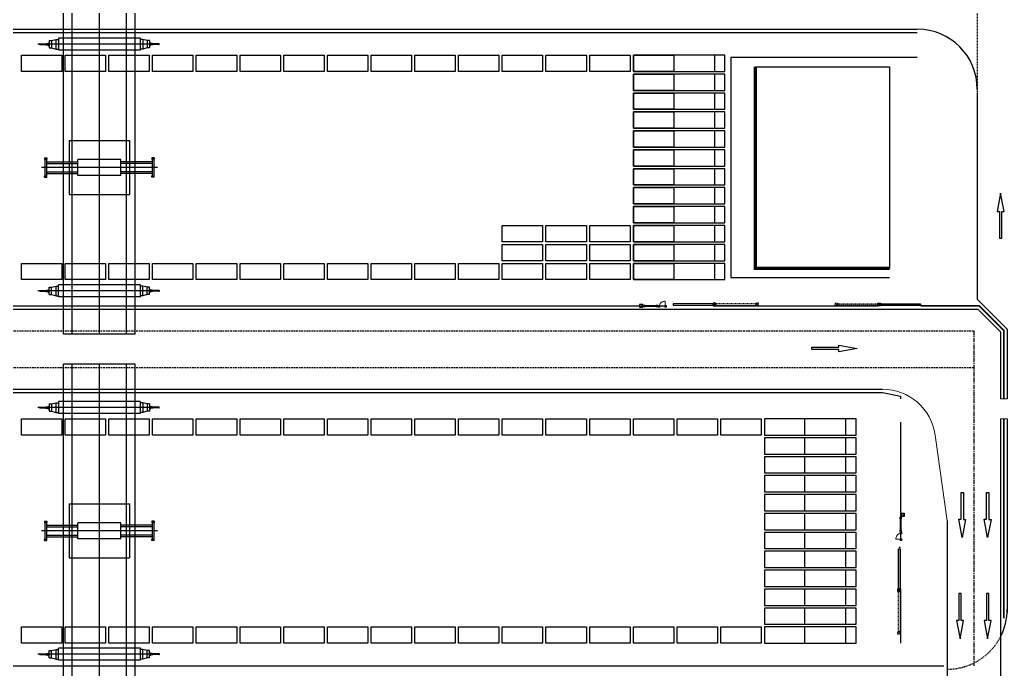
# Model space of a CAD drawing. Header units: millimetres. Extents: x -582 to 479, y -622 to 401.
# Drawn here: x 99.4 to 247.6, y 70.8 to 168.2 of the extents above; entities that cross this region are included whole.
import ezdxf

# ---------------------------------------------------------------- set-up
doc = ezdxf.new("R2010")
doc.units = ezdxf.units.MM
for name, pattern in [('CENTER', [50.8, 31.75, -6.35, 6.35, -6.35]), ('DASH', [0.35, 0.25, -0.1]), ('DASHED', [19.05, 12.7, -6.35]), ('HIDDEN2', [0.1875, 0.125, -0.0625])]:
    doc.linetypes.add(name, pattern=pattern)
for name, color, linetype in [('0001-佛渡-工艺-方案一-围网', 40, 'Continuous'), ('0001-佛渡-工艺-方案一-围网(内集卡一侧新增）', 40, 'Continuous'), ('0001-佛渡-工艺-方案一-设备', 40, 'Continuous'), ('0001-佛渡-平面-方案一-建筑', 6, 'Continuous'), ('0001-佛渡-平面-方案一道路中心线', 11, 'Continuous'), ('0001-佛渡-平面-方案一道路边界', 7, 'Continuous'), ('ECT', 1, 'Continuous'), ('ICT', 3, 'Continuous'), ('SLOT', 115, 'Continuous'), ('TX-箱区维修及人行门禁', 5, 'Continuous'), ('构造线', 131, 'Continuous')]:
    doc.layers.add(name, color=color, linetype=linetype)
doc.linetypes.add('FENCELINE2', pattern='A,0.25,-0.1,[132,ltypeshp.shx,S=0.1,R=0,X=-0.1,Y=0],-0.1,1', length=1.45)

# ---------------------------------------------------------------- blocks, each defined once
blk = doc.blocks.new('YC')
at = {"color": 40, "extrusion": (0.019869, 3.07925e-06, 0.999803)}
for p, q in [((2952.72, -614.5, 0.27), (2952.72, -564.5, 0.27)), ((2963.46, -564.5, 0.06), (2952.72, -564.5, 0.27)), ((2954.03, -614.5, 0.25), (2954.03, -564.5, 0.25)), ((2958.09, -614.5, 0.17), (2958.09, -564.5, 0.17)), ((2962.15, -614.5, 0.09), (2962.14, -564.5, 0.09)), ((2963.46, -614.5, 0.06), (2963.46, -564.5, 0.06)), ((2950.93, -570.46, 0.31), (2951.58, -570.28, 0.3)), ((2951.58, -570.28, 0.3), (2951.94, -570.28, 0.29)), ((2951.58, -570.28, 0.3), (2951.58, -571.72, 0.3)), ((2964.23, -570.1, 0.04), (2951.94, -570.11, 0.29)), ((2951.94, -570.11, 0.29), (2951.94, -571.9, 0.29)), ((2964.23, -570.1, 0.04), (2964.23, -571.9, 0.04)), ((2964.59, -570.28, 0.04), (2964.23, -570.28, 0.04)), ((2965.25, -570.46, 0.02), (2964.59, -570.28, 0.04)), ((2964.59, -570.28, 0.04), (2964.59, -571.72, 0.04)), ((2967.11, -571, -0.01), (2948.84, -571, 0.35)), ((2949.08, -571, 0.35), (2949.15, -571, 0.34)), ((2949.14, -571.08, 0.34), (2949.14, -570.92, 0.34)), ((2949.14, -570.92, 0.34), (2949.18, -570.92, 0.34)), ((2949.14, -570.92, 0.34), (2949.14, -570.92, 0.34)), ((2949.14, -571.08, 0.34), (2949.14, -570.92, 0.34)), ((2949.14, -571.08, 0.34), (2949.18, -571.08, 0.34)), ((2949.14, -571.08, 0.34), (2949.14, -571.08, 0.34)), ((2949.18, -571.08, 0.34), (2949.18, -570.92, 0.34)), ((2949.18, -570.94, 0.34), (2950.16, -570.94, 0.32)), ((2949.18, -571.06, 0.34), (2950.16, -571.06, 0.32)), ((2950.07, -570.92, 0.33), (2950.08, -570.92, 0.33)), ((2950.07, -571.08, 0.33), (2950.07, -570.92, 0.33)), ((2950.07, -571.08, 0.33), (2950.08, -571.08, 0.33)), ((2950.08, -570.92, 0.33), (2950.12, -570.92, 0.32)), ((2950.08, -571.08, 0.33), (2950.08, -570.92, 0.33)), ((2950.08, -571.08, 0.33), (2950.12, -571.08, 0.32)), ((2950.12, -571.08, 0.32), (2950.12, -570.92, 0.32)), ((2950.16, -571.1, 0.32), (2950.16, -570.91, 0.32)), ((2950.29, -570.9, 0.32), (2950.41, -570.88, 0.32)), ((2950.29, -571.1, 0.32), (2950.29, -570.9, 0.32)), ((2950.29, -571.1, 0.32), (2950.41, -571.12, 0.32)), ((2950.37, -570.88, 0.32), (2950.46, -570.88, 0.32)), ((2950.37, -571.13, 0.32), (2950.46, -571.13, 0.32)), ((2950.38, -571.13, 0.32), (2950.47, -571.13, 0.32)), ((2950.4, -570.85, 0.32), (2950.39, -570.85, 0.32)), ((2950.39, -570.86, 0.32), (2950.39, -570.89, 0.32)), ((2950.4, -570.86, 0.32), (2950.39, -570.86, 0.32)), ((2950.4, -570.89, 0.32), (2950.39, -570.89, 0.32)), ((2950.4, -570.9, 0.32), (2950.39, -570.9, 0.32)), ((2950.4, -571.1, 0.32), (2950.39, -571.1, 0.32)), ((2950.4, -571.11, 0.32), (2950.39, -571.11, 0.32)), ((2950.39, -571.14, 0.32), (2950.39, -571.11, 0.32)), ((2950.4, -571.14, 0.32), (2950.39, -571.14, 0.32)), ((2950.4, -571.15, 0.32), (2950.39, -571.15, 0.32)), ((2950.4, -570.85, 0.32), (2950.4, -570.9, 0.32)), ((2950.41, -570.86, 0.32), (2950.4, -570.86, 0.32)), ((2950.41, -570.9, 0.32), (2950.4, -570.9, 0.32)), ((2950.4, -571.15, 0.32), (2950.4, -571.1, 0.32)), ((2950.41, -571.11, 0.32), (2950.4, -571.11, 0.32)), ((2950.41, -571.15, 0.32), (2950.4, -571.15, 0.32)), ((2950.41, -570.84, 0.32), (2950.41, -571, 0.32)), ((2950.41, -570.84, 0.32), (2950.43, -570.84, 0.32)), ((2950.41, -570.86, 0.32), (2950.41, -570.9, 0.32)), ((2950.41, -571.16, 0.32), (2950.41, -571, 0.32)), ((2950.41, -571.15, 0.32), (2950.41, -571.11, 0.32)), ((2950.41, -571.16, 0.32), (2950.43, -571.16, 0.32)), ((2950.43, -570.82, 0.32), (2950.47, -570.82, 0.32)), ((2950.43, -571.19, 0.32), (2950.43, -570.82, 0.32)), ((2950.43, -570.84, 0.32), (2950.43, -571, 0.32)), ((2950.43, -571.16, 0.32), (2950.43, -571, 0.32)), ((2950.43, -571.19, 0.32), (2950.47, -571.19, 0.32)), ((2950.47, -571.19, 0.32), (2950.47, -570.82, 0.32)), ((2950.57, -570.46, 0.32), (2950.93, -570.46, 0.31)), ((2950.57, -570.46, 0.32), (2950.57, -571.54, 0.32)), ((2950.57, -571.54, 0.32), (2950.93, -571.54, 0.31)), ((2950.93, -570.46, 0.31), (2950.93, -571.54, 0.31)), ((2950.93, -571.54, 0.31), (2951.58, -571.72, 0.3)), ((2951.58, -571.72, 0.3), (2951.94, -571.72, 0.29)), ((2964.59, -571.72, 0.04), (2964.23, -571.72, 0.04)), ((2965.25, -571.54, 0.02), (2964.59, -571.72, 0.04)), ((2965.6, -570.46, 0.02), (2965.25, -570.46, 0.02)), ((2965.25, -570.46, 0.02), (2965.25, -571.54, 0.02)), ((2965.6, -571.54, 0.02), (2965.25, -571.54, 0.02)), ((2965.6, -570.46, 0.02), (2965.6, -571.54, 0.02)), ((2965.74, -570.82, 0.01), (2965.71, -570.82, 0.01)), ((2965.71, -571.19, 0.01), (2965.71, -570.82, 0.01)), ((2965.79, -571.13, 0.01), (2965.71, -571.13, 0.01)), ((2965.74, -571.19, 0.01), (2965.71, -571.19, 0.01)), ((2965.8, -570.87, 0.01), (2965.72, -570.87, 0.01)), ((2965.8, -571.13, 0.01), (2965.72, -571.13, 0.01)), ((2965.74, -571.19, 0.01), (2965.74, -570.82, 0.01)), ((2965.74, -570.84, 0.01), (2965.74, -571, 0.01)), ((2965.77, -570.84, 0.01), (2965.74, -570.84, 0.01)), ((2965.74, -571.16, 0.01), (2965.74, -571, 0.01)), ((2965.77, -571.16, 0.01), (2965.74, -571.16, 0.01)), ((2965.77, -570.84, 0.01), (2965.77, -571, 0.01)), ((2965.77, -570.85, 0.01), (2965.77, -570.85, 0.01)), ((2965.77, -570.85, 0.01), (2965.77, -570.9, 0.01)), ((2965.77, -570.85, 0.01), (2965.79, -570.85, 0.01)), ((2965.77, -570.85, 0.01), (2965.77, -570.89, 0.01)), ((2965.77, -570.86, 0.01), (2965.79, -570.86, 0.01)), ((2965.88, -570.9, 0.01), (2965.77, -570.88, 0.01)), ((2965.77, -570.89, 0.01), (2965.77, -570.89, 0.01)), ((2965.77, -570.89, 0.01), (2965.79, -570.89, 0.01)), ((2965.77, -570.9, 0.01), (2965.79, -570.9, 0.01)), ((2965.77, -571.16, 0.01), (2965.77, -571, 0.01)), ((2965.77, -571.1, 0.01), (2965.79, -571.1, 0.01)), ((2965.77, -571.15, 0.01), (2965.77, -571.1, 0.01)), ((2965.88, -571.1, 0.01), (2965.77, -571.12, 0.01)), ((2965.77, -571.15, 0.01), (2965.77, -571.11, 0.01)), ((2965.77, -571.11, 0.01), (2965.79, -571.11, 0.01)), ((2965.77, -571.11, 0.01), (2965.77, -571.11, 0.01)), ((2965.77, -571.14, 0.01), (2965.79, -571.14, 0.01)), ((2965.77, -571.15, 0.01), (2965.79, -571.15, 0.01)), ((2965.77, -571.15, 0.01), (2965.77, -571.15, 0.01)), ((2965.79, -570.86, 0.01), (2965.79, -570.89, 0.01)), ((2965.79, -571.14, 0.01), (2965.79, -571.11, 0.01)), ((2965.88, -571.1, 0.01), (2965.88, -570.9, 0.01)), ((2966.02, -571.09, 0.01), (2966.02, -570.91, 0.01)), ((2967, -570.94, -0.01), (2966.02, -570.94, 0.01)), ((2967, -571.06, -0.01), (2966.02, -571.06, 0.01)), ((2966.06, -571.08, 0.01), (2966.06, -570.92, 0.01)), ((2966.1, -570.92, 0.01), (2966.06, -570.92, 0.01)), ((2966.1, -571.08, 0.01), (2966.06, -571.08, 0.01)), ((2966.1, -570.92, 0.01), (2966.1, -570.92, 0.01)), ((2966.1, -571.08, 0.01), (2966.1, -570.92, 0.01)), ((2966.1, -571.08, 0.01), (2966.1, -570.92, 0.01)), ((2966.1, -571.08, 0.01), (2966.1, -571.08, 0.01)), ((2967, -571.08, -0.01), (2967, -570.92, -0.01)), ((2967.03, -570.92, -0.01), (2967, -570.92, -0.01)), ((2967.03, -571.08, -0.01), (2967, -571.08, -0.01)), ((2967.04, -570.92, -0.01), (2967.03, -570.92, -0.01)), ((2967.03, -571.08, -0.01), (2967.03, -570.92, -0.01)), ((2967.04, -571.08, -0.01), (2967.03, -571.08, -0.01)), ((2967.04, -571.08, -0.01), (2967.04, -570.92, -0.01)), ((2964.23, -571.9, 0.04), (2951.94, -571.9, 0.29)), ((2953.57, -585.46, 0.26), (2953.57, -593.54, 0.26)), ((2953.57, -585.46, 0.26), (2962.6, -585.46, 0.08)), ((2962.6, -585.46, 0.08), (2962.6, -593.54, 0.08)), ((2949.86, -588.05, 0.33), (2950.22, -588.05, 0.32)), ((2949.86, -588.05, 0.33), (2949.86, -588.22, 0.33)), ((2949.91, -588.05, 0.33), (2949.91, -590.96, 0.33)), ((2950.17, -588.05, 0.32), (2950.17, -590.96, 0.32)), ((2950.22, -588.05, 0.32), (2950.22, -588.22, 0.32)), ((2966.32, -588.04, 0), (2965.96, -588.04, 0.01)), ((2965.96, -588.04, 0.01), (2965.96, -588.22, 0.01)), ((2966.01, -588.04, 0.01), (2966.01, -590.96, 0.01)), ((2966.27, -588.04, 0), (2966.27, -590.96, 0)), ((2966.32, -588.04, 0), (2966.32, -588.22, 0)), ((2966.83, -589.5, -0.01), (2949.42, -589.5, 0.34)), ((2949.86, -588.22, 0.33), (2949.91, -588.3, 0.33)), ((2949.91, -588.22, 0.33), (2950.17, -588.22, 0.32)), ((2950.22, -588.22, 0.32), (2950.17, -588.3, 0.32)), ((2950.17, -588.63, 0.32), (2954.87, -588.63, 0.23)), ((2950.17, -588.87, 0.32), (2954.87, -588.87, 0.23)), ((2963.04, -589.5, 0.07), (2953.14, -589.5, 0.26)), ((2954.87, -590.7, 0.23), (2954.87, -588.3, 0.23)), ((2961.31, -588.3, 0.1), (2954.87, -588.3, 0.23)), ((2961.31, -590.7, 0.1), (2961.31, -588.3, 0.1)), ((2966.01, -588.63, 0.01), (2961.31, -588.63, 0.1)), ((2966.01, -588.87, 0.01), (2961.31, -588.87, 0.1)), ((2965.96, -588.22, 0.01), (2966.01, -588.3, 0.01)), ((2966.27, -588.22, 0), (2966.01, -588.22, 0.01)), ((2966.32, -588.22, 0), (2966.27, -588.3, 0)), ((2949.86, -590.78, 0.33), (2949.91, -590.7, 0.33)), ((2949.86, -590.96, 0.33), (2949.86, -590.78, 0.33)), ((2949.86, -590.96, 0.33), (2950.22, -590.96, 0.32)), ((2949.91, -590.78, 0.33), (2950.17, -590.78, 0.32)), ((2950.17, -590.14, 0.32), (2954.87, -590.13, 0.23)), ((2950.17, -590.37, 0.32), (2954.87, -590.37, 0.23)), ((2950.22, -590.78, 0.32), (2950.17, -590.7, 0.32)), ((2950.22, -590.96, 0.32), (2950.22, -590.78, 0.32)), ((2961.31, -590.7, 0.1), (2954.87, -590.7, 0.23)), ((2966.01, -590.13, 0.01), (2961.31, -590.13, 0.1)), ((2966.01, -590.37, 0.01), (2961.31, -590.37, 0.1)), ((2965.96, -590.78, 0.01), (2966.01, -590.7, 0.01)), ((2965.96, -590.96, 0.01), (2965.96, -590.78, 0.01)), ((2966.32, -590.96, 0), (2965.96, -590.96, 0.01)), ((2966.27, -590.78, 0), (2966.01, -590.78, 0.01)), ((2966.32, -590.78, 0), (2966.27, -590.7, 0)), ((2966.32, -590.96, 0), (2966.32, -590.78, 0)), ((2953.57, -593.54, 0.26), (2962.6, -593.54, 0.08)), ((2950.93, -607.46, 0.31), (2951.59, -607.28, 0.3)), ((2951.59, -607.28, 0.3), (2951.94, -607.28, 0.29)), ((2951.59, -608.72, 0.3), (2951.59, -607.28, 0.3)), ((2964.24, -607.1, 0.04), (2951.94, -607.11, 0.29)), ((2951.94, -608.9, 0.29), (2951.94, -607.11, 0.29)), ((2964.24, -608.9, 0.04), (2964.24, -607.1, 0.04)), ((2964.59, -607.28, 0.04), (2964.24, -607.28, 0.04)), ((2965.25, -607.46, 0.02), (2964.59, -607.28, 0.04)), ((2964.59, -608.72, 0.04), (2964.59, -607.28, 0.04)), ((2967.11, -608, -0.01), (2948.84, -608, 0.35)), ((2949.09, -608, 0.35), (2949.16, -608, 0.34)), ((2949.14, -607.92, 0.34), (2949.14, -608.08, 0.34)), ((2949.14, -607.92, 0.34), (2949.15, -607.92, 0.34)), ((2949.14, -608.08, 0.34), (2949.15, -608.08, 0.34)), ((2949.15, -607.92, 0.34), (2949.18, -607.92, 0.34)), ((2949.15, -607.92, 0.34), (2949.15, -608.08, 0.34)), ((2949.15, -608.08, 0.34), (2949.18, -608.08, 0.34)), ((2949.18, -607.92, 0.34), (2949.18, -608.08, 0.34)), ((2949.18, -607.94, 0.34), (2950.16, -607.94, 0.32)), ((2949.18, -608.06, 0.34), (2950.16, -608.06, 0.32)), ((2950.08, -607.92, 0.33), (2950.12, -607.92, 0.32)), ((2950.08, -607.92, 0.33), (2950.08, -607.92, 0.33)), ((2950.08, -607.92, 0.33), (2950.08, -608.08, 0.33)), ((2950.08, -607.92, 0.33), (2950.08, -608.08, 0.33)), ((2950.08, -608.08, 0.33), (2950.12, -608.08, 0.32)), ((2950.08, -608.08, 0.33), (2950.08, -608.08, 0.33)), ((2950.12, -607.92, 0.32), (2950.12, -608.08, 0.32)), ((2950.16, -607.91, 0.32), (2950.16, -608.1, 0.32)), ((2950.3, -607.9, 0.32), (2950.41, -607.88, 0.32)), ((2950.3, -607.9, 0.32), (2950.3, -608.1, 0.32)), ((2950.3, -608.1, 0.32), (2950.41, -608.12, 0.32)), ((2950.38, -607.88, 0.32), (2950.46, -607.88, 0.32)), ((2950.38, -608.13, 0.32), (2950.46, -608.13, 0.32)), ((2950.41, -607.85, 0.32), (2950.39, -607.85, 0.32)), ((2950.41, -607.86, 0.32), (2950.39, -607.86, 0.32)), ((2950.39, -607.86, 0.32), (2950.39, -607.89, 0.32)), ((2950.39, -607.88, 0.32), (2950.47, -607.88, 0.32)), ((2950.41, -607.89, 0.32), (2950.39, -607.89, 0.32)), ((2950.41, -607.9, 0.32), (2950.39, -607.9, 0.32)), ((2950.41, -608.1, 0.32), (2950.39, -608.1, 0.32)), ((2950.39, -608.14, 0.32), (2950.39, -608.11, 0.32)), ((2950.41, -608.11, 0.32), (2950.39, -608.11, 0.32)), ((2950.41, -608.14, 0.32), (2950.39, -608.14, 0.32)), ((2950.41, -608.15, 0.32), (2950.39, -608.15, 0.32)), ((2950.41, -607.84, 0.32), (2950.43, -607.84, 0.32)), ((2950.41, -607.84, 0.32), (2950.41, -608, 0.32)), ((2950.41, -607.85, 0.32), (2950.41, -607.9, 0.32)), ((2950.41, -607.86, 0.32), (2950.41, -607.9, 0.32)), ((2950.41, -607.86, 0.32), (2950.41, -607.86, 0.32)), ((2950.41, -607.9, 0.32), (2950.41, -607.9, 0.32)), ((2950.41, -608.16, 0.32), (2950.41, -608, 0.32)), ((2950.41, -608.15, 0.32), (2950.41, -608.1, 0.32)), ((2950.41, -608.11, 0.32), (2950.41, -608.11, 0.32)), ((2950.41, -608.15, 0.32), (2950.41, -608.11, 0.32)), ((2950.41, -608.15, 0.32), (2950.41, -608.15, 0.32)), ((2950.41, -608.16, 0.32), (2950.43, -608.16, 0.32)), ((2950.43, -607.82, 0.32), (2950.47, -607.82, 0.32)), ((2950.43, -607.82, 0.32), (2950.43, -608.19, 0.32)), ((2950.43, -607.84, 0.32), (2950.43, -608, 0.32)), ((2950.43, -608.16, 0.32), (2950.43, -608, 0.32)), ((2950.43, -608.19, 0.32), (2950.47, -608.19, 0.32)), ((2950.47, -607.82, 0.32), (2950.47, -608.19, 0.32)), ((2950.57, -607.46, 0.32), (2950.93, -607.46, 0.31)), ((2950.57, -608.54, 0.32), (2950.57, -607.46, 0.32)), ((2950.57, -608.54, 0.32), (2950.93, -608.54, 0.31)), ((2950.93, -608.54, 0.31), (2950.93, -607.46, 0.31)), ((2950.93, -608.54, 0.31), (2951.59, -608.72, 0.3)), ((2951.59, -608.72, 0.3), (2951.94, -608.72, 0.29)), ((2964.59, -608.72, 0.04), (2964.24, -608.72, 0.04)), ((2965.25, -608.54, 0.02), (2964.59, -608.72, 0.04)), ((2965.61, -607.46, 0.02), (2965.25, -607.46, 0.02)), ((2965.25, -608.54, 0.02), (2965.25, -607.46, 0.02)), ((2965.61, -608.54, 0.02), (2965.25, -608.54, 0.02)), ((2965.61, -608.54, 0.02), (2965.61, -607.46, 0.02)), ((2965.75, -607.82, 0.01), (2965.71, -607.82, 0.01)), ((2965.71, -607.82, 0.01), (2965.71, -608.19, 0.01)), ((2965.79, -607.87, 0.01), (2965.71, -607.87, 0.01)), ((2965.75, -608.19, 0.01), (2965.71, -608.19, 0.01)), ((2965.8, -607.87, 0.01), (2965.72, -607.87, 0.01)), ((2965.8, -608.13, 0.01), (2965.72, -608.13, 0.01)), ((2965.75, -607.82, 0.01), (2965.75, -608.19, 0.01)), ((2965.77, -607.84, 0.01), (2965.75, -607.84, 0.01)), ((2965.75, -607.84, 0.01), (2965.75, -608, 0.01)), ((2965.75, -608.16, 0.01), (2965.75, -608, 0.01)), ((2965.77, -608.16, 0.01), (2965.75, -608.16, 0.01)), ((2965.77, -607.84, 0.01), (2965.77, -608, 0.01)), ((2965.77, -607.85, 0.01), (2965.77, -607.89, 0.01)), ((2965.77, -607.85, 0.01), (2965.79, -607.85, 0.01)), ((2965.77, -607.85, 0.01), (2965.77, -607.9, 0.01)), ((2965.77, -607.85, 0.01), (2965.77, -607.85, 0.01)), ((2965.77, -607.86, 0.01), (2965.79, -607.86, 0.01)), ((2965.88, -607.9, 0.01), (2965.77, -607.88, 0.01)), ((2965.77, -607.89, 0.01), (2965.79, -607.89, 0.01)), ((2965.77, -607.89, 0.01), (2965.77, -607.89, 0.01)), ((2965.77, -607.9, 0.01), (2965.79, -607.9, 0.01)), ((2965.77, -608.16, 0.01), (2965.77, -608, 0.01)), ((2965.77, -608.15, 0.01), (2965.77, -608.1, 0.01)), ((2965.77, -608.1, 0.01), (2965.79, -608.1, 0.01)), ((2965.88, -608.1, 0.01), (2965.77, -608.12, 0.01)), ((2965.77, -608.11, 0.01), (2965.77, -608.11, 0.01)), ((2965.77, -608.11, 0.01), (2965.79, -608.11, 0.01)), ((2965.77, -608.15, 0.01), (2965.77, -608.11, 0.01)), ((2965.77, -608.14, 0.01), (2965.79, -608.14, 0.01)), ((2965.77, -608.15, 0.01), (2965.77, -608.15, 0.01)), ((2965.77, -608.15, 0.01), (2965.79, -608.15, 0.01)), ((2965.79, -607.86, 0.01), (2965.79, -607.89, 0.01)), ((2965.79, -608.14, 0.01), (2965.79, -608.11, 0.01)), ((2965.88, -607.9, 0.01), (2965.88, -608.1, 0.01)), ((2966.02, -607.91, 0.01), (2966.02, -608.09, 0.01)), ((2967, -607.94, -0.01), (2966.02, -607.94, 0.01)), ((2967, -608.06, -0.01), (2966.02, -608.06, 0.01)), ((2966.06, -607.92, 0.01), (2966.06, -608.08, 0.01)), ((2966.1, -607.92, 0.01), (2966.06, -607.92, 0.01)), ((2966.1, -608.08, 0.01), (2966.06, -608.08, 0.01)), ((2966.1, -607.92, 0.01), (2966.1, -607.92, 0.01)), ((2966.1, -607.92, 0.01), (2966.1, -608.08, 0.01)), ((2966.1, -607.92, 0.01), (2966.1, -608.08, 0.01)), ((2966.1, -608.08, 0.01), (2966.1, -608.08, 0.01)), ((2967, -607.92, -0.01), (2967, -608.08, -0.01)), ((2967.03, -607.92, -0.01), (2967, -607.92, -0.01)), ((2967.03, -608.08, -0.01), (2967, -608.08, -0.01)), ((2967.04, -607.92, -0.01), (2967.03, -607.92, -0.01)), ((2967.03, -607.92, -0.01), (2967.03, -608.08, -0.01)), ((2967.04, -608.08, -0.01), (2967.03, -608.08, -0.01)), ((2967.04, -607.92, -0.01), (2967.04, -608.08, -0.01)), ((2964.24, -608.9, 0.04), (2951.94, -608.9, 0.29)), ((2963.46, -614.5, 0.06), (2952.72, -614.5, 0.27))]:
    blk.add_line(p, q, dxfattribs=at)
at = {"color": 40, "linetype": 'ByBlock', "extrusion": (0.019869, 3.07925e-06, 0.999803)}
for p, q in [((2950.16, -570.91, 0.32), (2950.29, -570.91, 0.32)), ((2950.16, -571.1, 0.32), (2950.29, -571.1, 0.32)), ((2966.02, -570.91, 0.01), (2965.88, -570.91, 0.01)), ((2966.02, -571.09, 0.01), (2965.88, -571.09, 0.01)), ((2950.16, -607.91, 0.32), (2950.3, -607.91, 0.32)), ((2950.16, -608.1, 0.32), (2950.3, -608.1, 0.32)), ((2966.02, -607.91, 0.01), (2965.88, -607.91, 0.01)), ((2966.02, -608.09, 0.01), (2965.88, -608.09, 0.01))]:
    blk.add_line(p, q, dxfattribs=at)
at = {"color": 40, "linetype": 'Continuous', "extrusion": (0.019869, 3.07925e-06, 0.999803)}
for p, q in [((2950.47, -570.82, 0.32), (2950.58, -570.82, 0.32)), ((2950.47, -570.84, 0.32), (2950.58, -570.84, 0.32)), ((2950.47, -571.16, 0.32), (2950.58, -571.16, 0.32)), ((2950.47, -571.18, 0.32), (2950.58, -571.18, 0.32)), ((2965.71, -570.82, 0.01), (2965.6, -570.82, 0.02)), ((2965.71, -570.84, 0.01), (2965.6, -570.84, 0.02)), ((2965.71, -571.16, 0.01), (2965.6, -571.16, 0.02)), ((2965.71, -571.18, 0.01), (2965.6, -571.18, 0.02)), ((2950.47, -607.82, 0.32), (2950.58, -607.82, 0.32)), ((2950.47, -607.84, 0.32), (2950.58, -607.84, 0.32)), ((2950.47, -608.16, 0.32), (2950.58, -608.16, 0.32)), ((2950.47, -608.18, 0.32), (2950.58, -608.18, 0.32)), ((2965.71, -607.82, 0.01), (2965.6, -607.82, 0.02)), ((2965.71, -607.84, 0.01), (2965.6, -607.84, 0.02)), ((2965.71, -608.16, 0.01), (2965.6, -608.16, 0.02)), ((2965.71, -608.18, 0.01), (2965.6, -608.18, 0.02))]:
    blk.add_line(p, q, dxfattribs=at)
at = {"color": 40, "extrusion": (-0.019869, -3.07925e-06, -0.999803)}
for centre, major_axis, start_param, end_param in [((2950.4, -570.86, 0.32), (-0.00843, -0.00844, 0.00017), 0.2618, 1.308997), ((2950.43, -570.88, 0.32), (-0.032, 0.032, 0.0006), -1.051761, -0.519035), ((2950.4, -570.89, 0.32), (-0.00843, 0.00843, 0.00017), -1.308997, -0.261799), ((2950.4, -571.11, 0.32), (-0.00843, 0.00843, 0.00017), -1.308997, -0.261799), ((2950.43, -571.13, 0.32), (-0.032, 0.032, 0.0006), -1.051761, -0.519035), ((2950.4, -571.14, 0.32), (-0.00843, 0.00843, 0.00017), -1.308997, -0.261799), ((2965.78, -570.86, 0.01), (-0.00843, 0.00843, 0.00017), 1.832596, 2.879794), ((2965.74, -570.87, 0.01), (-0.032, -0.032, 0.0006), 3.660628, 4.193354), ((2965.78, -570.89, 0.01), (-0.00843, 0.00843, 0.00017), 1.832596, 2.879793), ((2965.78, -571.11, 0.01), (-0.00843, -0.00844, 0.00017), 3.403392, 4.45059), ((2965.74, -571.13, 0.01), (-0.032, -0.032, 0.0006), 3.660628, 4.193354), ((2965.78, -571.14, 0.01), (-0.00843, 0.00843, 0.00017), 1.832596, 2.879794), ((2950.4, -607.86, 0.32), (-0.00843, 0.00843, 0.00017), -1.308997, -0.261799), ((2950.44, -607.88, 0.32), (-0.032, 0.032, 0.0006), -1.051761, -0.519035), ((2950.4, -607.89, 0.32), (-0.00843, 0.00843, 0.00017), -1.308997, -0.261799), ((2950.4, -608.11, 0.32), (-0.00843, 0.00843, 0.00017), -1.308997, -0.261799), ((2950.44, -608.13, 0.32), (-0.032, 0.032, 0.0006), -1.051761, -0.519035), ((2950.4, -608.14, 0.32), (-0.00843, 0.00843, 0.00017), -1.308997, -0.261799), ((2965.78, -607.86, 0.01), (-0.00843, 0.00843, 0.00017), 1.832596, 2.879793), ((2965.75, -607.87, 0.01), (-0.032, -0.032, 0.0006), 3.660628, 4.193354), ((2965.78, -607.89, 0.01), (-0.00843, -0.00844, 0.00017), 3.403392, 4.45059), ((2965.78, -608.11, 0.01), (-0.00843, 0.00843, 0.00017), 1.832596, 2.879793), ((2965.75, -608.13, 0.01), (-0.032, -0.032, 0.0006), 3.660628, 4.193354), ((2965.78, -608.14, 0.01), (-0.00843, 0.00843, 0.00017), 1.832596, 2.879793)]:
    blk.add_ellipse(centre, major_axis=major_axis, ratio=1, start_param=start_param, end_param=end_param, dxfattribs=at)
blk = doc.blocks.new('箱区维修人行通道及伸缩门')
h = blk.add_hatch(color=8)
h.dxf.hatch_style = 1
h.paths.add_polyline_path([(504133.76, 3299633.85), (504137.88, 3299629.48), (504137.69, 3299629.31), (504133.58, 3299633.68)])
h = blk.add_hatch(color=8)
h.dxf.hatch_style = 1
h.paths.add_polyline_path([(504137.64, 3299629.26), (504137.93, 3299629.53), (504138.2, 3299629.24), (504137.91, 3299628.97)])
at = {"color": 8}
for p, q in [((504138.2, 3299629.24, 0), (504137.64, 3299629.26, 0)), ((504137.91, 3299628.97, 0), (504137.93, 3299629.53, 0))]:
    blk.add_line(p, q, dxfattribs=at)
at = {"color": 8, "linetype": 'DASH', "ltscale": 0.1}
for p, q in [((504142.02, 3299624.6, 0), (504142.59, 3299624.58, 0)), ((504142.3, 3299624.31, 0), (504142.32, 3299624.87, 0))]:
    blk.add_line(p, q, dxfattribs=at)
at = {"color": 8, "elevation": 0}
for points in [[(504133.76, 3299633.85), (504137.88, 3299629.48), (504137.69, 3299629.31), (504133.58, 3299633.68)], [(504137.64, 3299629.26), (504137.93, 3299629.53), (504138.2, 3299629.24), (504137.91, 3299628.97)]]:
    blk.add_lwpolyline(points, close=True, dxfattribs=at)
at = {"color": 8, "linetype": 'DASH', "ltscale": 0.1, "elevation": 0}
for points in [[(504138.15, 3299629.19), (504142.26, 3299624.82), (504142.08, 3299624.65), (504137.97, 3299629.02)], [(504142.02, 3299624.6), (504142.32, 3299624.87), (504142.59, 3299624.58), (504142.3, 3299624.31)]]:
    blk.add_lwpolyline(points, close=True, dxfattribs=at)
blk = doc.blocks.new('双侧道闸')
at = {"color": 8, "linetype": 'Continuous', "lineweight": 25}
for p, q in [((0.45, -14.31), (0.19, -14.31)), ((0.19, -14.31), (0.19, -14.31)), ((0.19, -14.68), (0.19, -14.31)), ((0.19, -14.68), (0.19, -14.69)), ((0.45, -14.69), (0.19, -14.69)), ((0.24, -14.31), (0.24, -14.29)), ((0.24, -14.29), (0.37, -14.29)), ((0.37, -14.29), (0.37, -14.31)), ((0.47, -14.31), (0.45, -14.31)), ((0.47, -14.69), (0.45, -14.69)), ((0.47, -14.31), (0.47, -14.31)), ((0.47, -14.68), (0.47, -14.31)), ((0.47, -14.68), (0.47, -14.69))]:
    blk.add_line(p, q, dxfattribs=at)
at = {"color": 8}
blk.add_lwpolyline([(0.13, -14.74), (0.13, -14.24), (0.53, -14.24), (0.53, -14.74)], close=True, dxfattribs=at)
at = {"color": 8, "lineweight": 15}
for points in [[(0.13, -15.09), (0.13, -14.84), (-0.12, -14.84), (-0.12, -15.09)], [(-0.06, -17.02), (-0.06, -14.84), (0.09, -14.84), (0.09, -17.02)], [(0.14, -17.02), (0.14, -16.77), (-0.11, -16.77), (-0.11, -17.02)], [(0.2, -17.37), (0.2, -17.12), (-0.05, -17.12), (-0.05, -17.37)], [(0.2, -17.37), (0.2, -17.12), (-0.05, -17.12), (-0.05, -17.37)], [(-0.03, -16.82), (0.05, -16.82), (0.05, -16.98), (-0.03, -16.98)], [(0.2, -18.09), (0.2, -18.34), (-0.05, -18.34), (-0.05, -18.09)], [(0.2, -18.09), (0.2, -18.34), (-0.05, -18.34), (-0.05, -18.09)], [(-0.23, -19.42), (-0.23, -19.34), (-0.07, -19.34), (-0.07, -19.42)]]:
    blk.add_lwpolyline(points, close=True, dxfattribs=at)
at = {"color": 8, "linetype": 'HIDDEN2', "lineweight": 15, "ltscale": 20}
blk.add_lwpolyline([(0.05, -18.18), (0.05, -18.17), (-0.69, -18.17), (-0.69, -18.18)], close=True, dxfattribs=at)
blk.add_arc((0.15, -18.12), 0.844, 96.7046, 183.5614, dxfattribs=at)
at = {"layer": '构造线', "color": 8, "lineweight": 9}
for p, q in [((0, -18.14), (0, -17.29)), ((0, -18.14), (0, -17.29)), ((0.06, -18.14), (0.06, -17.29)), ((0.06, -18.14), (0.06, -17.29))]:
    blk.add_line(p, q, dxfattribs=at)
for points in [[(0, -17.27), (0, -17.14, -0.414214), (0.01, -17.13), (0.14, -17.13, -0.414214), (0.15, -17.14), (0.15, -17.27, -0.414214), (0.14, -17.28), (0.01, -17.28, -0.414214)], [(0, -17.27), (0, -17.14, -0.414214), (0.01, -17.13), (0.14, -17.13, -0.414214), (0.15, -17.14), (0.15, -17.27, -0.414214), (0.14, -17.28), (0.01, -17.28, -0.414214)], [(0, -18.19), (0, -18.32, 0.414214), (0.01, -18.33), (0.14, -18.33, 0.414214), (0.15, -18.32), (0.15, -18.19, 0.414214), (0.14, -18.18), (0.01, -18.18, 0.414214)], [(0, -18.19), (0, -18.32, 0.414214), (0.01, -18.33), (0.14, -18.33, 0.414214), (0.15, -18.32), (0.15, -18.19, 0.414214), (0.14, -18.18), (0.01, -18.18, 0.414214)]]:
    blk.add_lwpolyline(points, format="xyb", close=True, dxfattribs=at)
for points in [[(0, -17.29), (0, -17.34), (0.06, -17.34), (0.06, -17.29)], [(0, -17.29), (0, -17.34), (0.06, -17.34), (0.06, -17.29)], [(0, -18.08), (0, -18.14), (0.06, -18.14), (0.06, -18.08)], [(0, -18.08), (0, -18.14), (0.06, -18.14), (0.06, -18.08)]]:
    blk.add_lwpolyline(points, close=True, dxfattribs=at)
blk = doc.blocks.new('人行门禁-箱条中间南侧')
at = {"color": 8, "linetype": 'Continuous', "lineweight": 25}
for p, q in [((3.61, -0.15), (3.59, -0.15)), ((3.59, -0.15), (3.59, -0.28)), ((3.59, -0.28), (3.61, -0.28)), ((3.61, -0.05), (3.61, -0.05)), ((3.61, -0.05), (3.61, -0.07)), ((3.61, -0.05), (3.99, -0.05)), ((3.61, -0.07), (3.61, -0.33)), ((3.61, -0.33), (3.61, -0.33)), ((3.61, -0.33), (3.99, -0.33)), ((3.99, -0.05), (3.99, -0.05)), ((3.99, -0.05), (3.99, -0.07)), ((3.99, -0.07), (3.99, -0.33)), ((4.01, -0.15), (3.99, -0.15)), ((3.99, -0.28), (4.01, -0.28)), ((3.99, -0.33), (3.99, -0.33)), ((4.01, -0.28), (4.01, -0.15))]:
    blk.add_line(p, q, dxfattribs=at)
at = {"color": 8}
blk.add_lwpolyline([(3.55, -0.39), (4.05, -0.39), (4.05, 0.01), (3.55, 0.01)], close=True, dxfattribs=at)
at = {"color": 8, "lineweight": 15}
for points in [[(0.25, 0), (0, 0), (0, -0.25), (0.25, -0.25)], [(0.25, 0), (0, 0), (0, -0.25), (0.25, -0.25)], [(0.97, 0), (1.22, 0), (1.22, -0.25), (0.97, -0.25)], [(0.97, 0), (1.22, 0), (1.22, -0.25), (0.97, -0.25)], [(1.28, -0.06), (1.53, -0.06), (1.53, -0.31), (1.28, -0.31)], [(1.28, -0.26), (3.45, -0.26), (3.45, -0.11), (1.28, -0.11)], [(1.48, -0.23), (1.48, -0.15), (1.32, -0.15), (1.32, -0.23)], [(3.2, -0.07), (3.45, -0.07), (3.45, -0.32), (3.2, -0.32)]]:
    blk.add_lwpolyline(points, close=True, dxfattribs=at)
at = {"color": 8, "linetype": 'HIDDEN2', "lineweight": 15, "ltscale": 20}
blk.add_lwpolyline([(0.16, -0.16), (0.17, -0.16), (0.17, -0.89), (0.16, -0.89)], close=True, dxfattribs=at)
blk.add_arc((0.22, -0.05), 0.844, 266.4386, 353.2954, dxfattribs=at)
at = {"layer": '构造线', "color": 8, "lineweight": 9}
for p, q in [((0.2, -0.14), (1.05, -0.14)), ((0.2, -0.14), (1.05, -0.14)), ((0.2, -0.2), (1.05, -0.2)), ((0.2, -0.2), (1.05, -0.2))]:
    blk.add_line(p, q, dxfattribs=at)
for points in [[(0.15, -0.2), (0.02, -0.2, -0.414214), (0.01, -0.19), (0.01, -0.06, -0.414214), (0.02, -0.05), (0.15, -0.05, -0.414214), (0.16, -0.06), (0.16, -0.19, -0.414214)], [(0.15, -0.2), (0.02, -0.2, -0.414214), (0.01, -0.19), (0.01, -0.06, -0.414214), (0.02, -0.05), (0.15, -0.05, -0.414214), (0.16, -0.06), (0.16, -0.19, -0.414214)], [(1.07, -0.2), (1.2, -0.2, 0.414214), (1.21, -0.19), (1.21, -0.06, 0.414214), (1.2, -0.05), (1.07, -0.05, 0.414214), (1.06, -0.06), (1.06, -0.19, 0.414214)], [(1.07, -0.2), (1.2, -0.2, 0.414214), (1.21, -0.19), (1.21, -0.06, 0.414214), (1.2, -0.05), (1.07, -0.05, 0.414214), (1.06, -0.06), (1.06, -0.19, 0.414214)]]:
    blk.add_lwpolyline(points, format="xyb", close=True, dxfattribs=at)
for points in [[(0.26, -0.2), (0.2, -0.2), (0.2, -0.14), (0.26, -0.14)], [(0.26, -0.2), (0.2, -0.2), (0.2, -0.14), (0.26, -0.14)], [(1.05, -0.2), (0.99, -0.2), (0.99, -0.14), (1.05, -0.14)], [(1.05, -0.2), (0.99, -0.2), (0.99, -0.14), (1.05, -0.14)]]:
    blk.add_lwpolyline(points, close=True, dxfattribs=at)

msp = doc.modelspace()

# ---------------------------------------------------------------- linework, layer by layer
at = {"layer": '0001-佛渡-工艺-方案一-围网', "linetype": 'FENCELINE2', "ltscale": 0.25}
msp.add_line((231.57, 107.85), (231.57, 93.63), dxfattribs=at)
for points in [[(31.97, 125.3), (192.38, 125.3)], [(203.43, 125.3), (228.17, 125.3)], [(231.57, 82.85), (231.57, 74.7)]]:
    msp.add_lwpolyline(points, dxfattribs=at)
at = {"layer": '0001-佛渡-工艺-方案一-围网', "linetype": 'FENCELINE2', "ltscale": 0.25, "const_width": 0.25}
for points in [[(234.57, 125.3), (243.36, 125.3), (247.07, 121.59), (247.07, 111.35)], [(247.07, 108.35), (247.07, 78.45)]]:
    msp.add_lwpolyline(points, dxfattribs=at)
at = {"layer": '0001-佛渡-工艺-方案一-围网', "linetype": 'FENCELINE2', "ltscale": 0.25, "flags": 128}
msp.add_lwpolyline([(31.97, 112.3), (228.84, 112.3), (231.57, 111.75), (231.57, 111.35)], dxfattribs=at)
at = {"layer": '0001-佛渡-工艺-方案一-围网(内集卡一侧新增）', "linetype": 'FENCELINE2', "ltscale": 0.25}
for points in [[(-173.83, 166.3), (234.07, 166.3)], [(234.07, 162.55), (206.11, 162.55), (206.11, 129.55), (229.9, 129.55)], [(-176.93, 71.3), (238.07, 71.3)]]:
    msp.add_lwpolyline(points, dxfattribs=at)
at = {"layer": '0001-佛渡-平面-方案一-建筑', "lineweight": 5, "const_width": 0.5}
msp.add_lwpolyline([(209.77, 161.17), (209.77, 130.93), (229.91, 130.93)], dxfattribs=at)
at = {"layer": '0001-佛渡-平面-方案一-建筑'}
msp.add_lwpolyline([(209.77, 161.17), (221.39, 161.17), (229.91, 161.17), (229.91, 130.93), (218.29, 130.93), (209.77, 130.93), (209.77, 132.73), (209.77, 161.17)], dxfattribs=at)
at = {"layer": '0001-佛渡-平面-方案一道路中心线', "color": 11, "linetype": 'DASHED', "ltscale": 0.02}
for p, q in [((-181.43, 121.55), (242.57, 121.55)), ((-181.43, 116.05), (242.57, 116.05))]:
    msp.add_line(p, q, dxfattribs=at)
at = {"layer": '0001-佛渡-平面-方案一道路边界', "color": 7, "linetype": 'DASHED', "ltscale": 0.01}
msp.add_line((243.07, 189.3), (243.07, 157.3), dxfattribs=at)
at = {"layer": '0001-佛渡-平面-方案一道路边界', "color": 7}
for p, q in [((-172.93, 166.8), (234.07, 166.8)), ((-182.02, 124.8), (243.15, 124.8)), ((-167.7, 112.8), (228.84, 112.8))]:
    msp.add_line(p, q, dxfattribs=at)
at = {"layer": '0001-佛渡-平面-方案一道路边界'}
for p, q in [((243.07, 157.3), (243.07, 126.3)), ((243.07, 126.3), (247.57, 121.8)), ((243.15, 124.8), (246.57, 121.39)), ((247.57, 121.8), (247.57, 111.35)), ((246.57, 121.39), (246.57, 111.35)), ((246.57, 108.35), (246.57, 20.25)), ((247.57, 108.35), (247.57, 79.3)), ((238.57, 93.05), (238.57, 15.8))]:
    msp.add_line(p, q, dxfattribs=at)
at = {"layer": '0001-佛渡-平面-方案一道路边界', "color": 11, "linetype": 'CENTER', "ltscale": 0.02}
msp.add_line((242.57, 121.55), (242.57, 71.3), dxfattribs=at)
at = {"layer": '0001-佛渡-平面-方案一道路边界', "lineweight": 5}
for p, q in [((246.57, 111.35), (247.57, 111.35)), ((246.57, 108.35), (247.57, 108.35)), ((238.57, 93.05, 0), (236.76, 105.92, 0))]:
    msp.add_line(p, q, dxfattribs=at)
at = {"layer": '0001-佛渡-平面-方案一道路边界'}
for centre, start, end in [((234.07, 157.8), 0, 90), ((238.57, 79.8), 332.734, 360)]:
    msp.add_arc(centre, 9, start, end, dxfattribs=at)
at = {"layer": '0001-佛渡-平面-方案一道路边界', "lineweight": 5}
msp.add_arc((228.84, 104.8, 0), 8, 8, 90, dxfattribs=at)
at = {"layer": '0001-佛渡-平面-方案一道路边界', "linetype": 'DASH', "ltscale": 0.5}
msp.add_arc((238.57, 79.8), 9, 270, 332.734, dxfattribs=at)
at = {"layer": 'ECT', "color": 1}
for points in [[(218.27, 119.1), (222.32, 119.1), (222.32, 119.43), (225.04, 118.92), (222.31, 118.41), (222.31, 118.75), (218.27, 118.75), (218.27, 119.1)], [(240.98, 97.33), (240.98, 93.28), (241.31, 93.28), (240.8, 90.56), (240.29, 93.29), (240.63, 93.29), (240.63, 97.33), (240.98, 97.33)], [(244.81, 97.33), (244.81, 93.28), (245.14, 93.28), (244.63, 90.56), (244.12, 93.29), (244.46, 93.29), (244.46, 97.33), (244.81, 97.33)], [(240.3, 82.15), (240.3, 78.11), (239.96, 78.11), (240.48, 75.38), (240.99, 78.11), (240.64, 78.11), (240.64, 82.15), (240.3, 82.15)], [(244.45, 82.15), (244.45, 78.11), (244.12, 78.11), (244.63, 75.38), (245.14, 78.11), (244.8, 78.11), (244.8, 82.15), (244.45, 82.15)]]:
    msp.add_lwpolyline(points, dxfattribs=at)
at = {"layer": 'ICT', "color": 3}
msp.add_lwpolyline([(246.76, 135.44), (246.76, 139.48), (247.1, 139.48), (246.58, 142.2), (246.08, 139.47), (246.42, 139.47), (246.42, 135.44), (246.76, 135.44)], dxfattribs=at)
at = {"layer": 'SLOT', "color": 115, "flags": 128}
for points in [[(99.68, 162.9), (105.73, 162.9), (105.73, 160.46), (99.68, 160.46)], [(106.23, 162.9), (112.29, 162.9), (112.29, 160.46), (106.23, 160.46)], [(112.79, 162.9), (118.85, 162.9), (118.85, 160.46), (112.79, 160.46)], [(119.35, 162.9), (125.41, 162.9), (125.41, 160.46), (119.35, 160.46)], [(125.91, 162.9), (131.97, 162.9), (131.97, 160.46), (125.91, 160.46)], [(132.47, 162.9), (138.52, 162.9), (138.52, 160.46), (132.47, 160.46)], [(139.02, 162.9), (145.08, 162.9), (145.08, 160.46), (139.02, 160.46)], [(145.58, 162.9), (151.64, 162.9), (151.64, 160.46), (145.58, 160.46)], [(152.14, 162.9), (158.2, 162.9), (158.2, 160.46), (152.14, 160.46)], [(158.7, 162.9), (164.76, 162.9), (164.76, 160.46), (158.7, 160.46)], [(165.26, 162.9), (171.31, 162.9), (171.31, 160.46), (165.26, 160.46)], [(171.81, 162.9), (177.87, 162.9), (177.87, 160.46), (171.81, 160.46)], [(178.37, 162.9), (184.43, 162.9), (184.43, 160.46), (178.37, 160.46)], [(184.93, 162.9), (190.99, 162.9), (190.99, 160.46), (184.93, 160.46)], [(191.49, 162.9), (197.55, 162.9), (197.55, 160.46), (191.49, 160.46)], [(205.2, 162.9), (191.49, 162.9), (191.49, 160.46), (205.2, 160.46)], [(203.68, 162.9), (191.49, 162.9), (191.49, 160.46), (203.68, 160.46)], [(203.68, 160.06), (191.49, 160.06), (191.49, 157.63), (203.68, 157.63)], [(205.2, 160.06), (191.49, 160.06), (191.49, 157.63), (205.2, 157.63)], [(191.49, 160.06), (197.55, 160.06), (197.55, 157.63), (191.49, 157.63)], [(203.68, 157.23), (191.49, 157.23), (191.49, 154.79), (203.68, 154.79)], [(205.2, 157.23), (191.49, 157.23), (191.49, 154.79), (205.2, 154.79)], [(191.49, 157.23), (197.55, 157.23), (197.55, 154.79), (191.49, 154.79)], [(203.68, 154.39), (191.49, 154.39), (191.49, 151.95), (203.68, 151.95)], [(205.2, 154.39), (191.49, 154.39), (191.49, 151.95), (205.2, 151.95)], [(191.49, 154.39), (197.55, 154.39), (197.55, 151.95), (191.49, 151.95)], [(203.68, 151.55), (191.49, 151.55), (191.49, 149.11), (203.68, 149.11)], [(205.2, 151.55), (191.49, 151.55), (191.49, 149.11), (205.2, 149.11)], [(191.49, 151.55), (197.55, 151.55), (197.55, 149.11), (191.49, 149.11)], [(203.68, 148.71), (191.49, 148.71), (191.49, 146.27), (203.68, 146.27)], [(205.2, 148.71), (191.49, 148.71), (191.49, 146.27), (205.2, 146.27)], [(191.49, 148.71), (197.55, 148.71), (197.55, 146.27), (191.49, 146.27)], [(203.68, 145.87), (191.49, 145.87), (191.49, 143.44), (203.68, 143.44)], [(205.2, 145.87), (191.49, 145.87), (191.49, 143.44), (205.2, 143.44)], [(191.49, 145.87), (197.55, 145.87), (197.55, 143.44), (191.49, 143.44)], [(203.68, 143.04), (191.49, 143.04), (191.49, 140.6), (203.68, 140.6)], [(205.2, 143.04), (191.49, 143.04), (191.49, 140.6), (205.2, 140.6)], [(191.49, 143.04), (197.55, 143.04), (197.55, 140.6), (191.49, 140.6)], [(203.68, 140.2), (191.49, 140.2), (191.49, 137.76), (203.68, 137.76)], [(205.2, 140.2), (191.49, 140.2), (191.49, 137.76), (205.2, 137.76)], [(191.49, 140.2), (197.55, 140.2), (197.55, 137.76), (191.49, 137.76)], [(171.81, 137.36), (177.87, 137.36), (177.87, 134.92), (171.81, 134.92)], [(178.37, 137.36), (184.43, 137.36), (184.43, 134.92), (178.37, 134.92)], [(184.93, 137.36), (190.99, 137.36), (190.99, 134.92), (184.93, 134.92)], [(203.68, 137.36), (191.49, 137.36), (191.49, 134.92), (203.68, 134.92)], [(205.2, 137.36), (191.49, 137.36), (191.49, 134.92), (205.2, 134.92)], [(191.49, 137.36), (197.55, 137.36), (197.55, 134.92), (191.49, 134.92)], [(171.81, 134.52), (177.87, 134.52), (177.87, 132.08), (171.81, 132.08)], [(178.37, 134.52), (184.43, 134.52), (184.43, 132.08), (178.37, 132.08)], [(184.93, 134.52), (190.99, 134.52), (190.99, 132.08), (184.93, 132.08)], [(203.68, 134.52), (191.49, 134.52), (191.49, 132.08), (203.68, 132.08)], [(205.2, 134.52), (191.49, 134.52), (191.49, 132.08), (205.2, 132.08)], [(191.49, 134.52), (197.55, 134.52), (197.55, 132.08), (191.49, 132.08)], [(99.68, 131.68), (105.73, 131.68), (105.73, 129.25), (99.68, 129.25)], [(106.23, 131.68), (112.29, 131.68), (112.29, 129.25), (106.23, 129.25)], [(112.79, 131.68), (118.85, 131.68), (118.85, 129.25), (112.79, 129.25)], [(119.35, 131.68), (125.41, 131.68), (125.41, 129.25), (119.35, 129.25)], [(125.91, 131.68), (131.97, 131.68), (131.97, 129.25), (125.91, 129.25)], [(132.47, 131.68), (138.52, 131.68), (138.52, 129.25), (132.47, 129.25)], [(139.02, 131.68), (145.08, 131.68), (145.08, 129.25), (139.02, 129.25)], [(145.58, 131.68), (151.64, 131.68), (151.64, 129.25), (145.58, 129.25)], [(152.14, 131.68), (158.2, 131.68), (158.2, 129.25), (152.14, 129.25)], [(158.7, 131.68), (164.76, 131.68), (164.76, 129.25), (158.7, 129.25)], [(165.26, 131.68), (171.31, 131.68), (171.31, 129.25), (165.26, 129.25)], [(171.81, 131.68), (177.87, 131.68), (177.87, 129.25), (171.81, 129.25)], [(178.37, 131.68), (184.43, 131.68), (184.43, 129.25), (178.37, 129.25)], [(184.93, 131.68), (190.99, 131.68), (190.99, 129.25), (184.93, 129.25)], [(203.68, 131.68), (191.49, 131.68), (191.49, 129.25), (203.68, 129.25)], [(205.2, 131.68), (191.49, 131.68), (191.49, 129.25), (205.2, 129.25)], [(191.49, 131.68), (197.55, 131.68), (197.55, 129.25), (191.49, 129.25)], [(99.68, 108.36), (105.73, 108.36), (105.73, 105.92), (99.68, 105.92)], [(106.23, 108.36), (112.29, 108.36), (112.29, 105.92), (106.23, 105.92)], [(112.79, 108.36), (118.85, 108.36), (118.85, 105.92), (112.79, 105.92)], [(119.35, 108.36), (125.41, 108.36), (125.41, 105.92), (119.35, 105.92)], [(125.91, 108.36), (131.97, 108.36), (131.97, 105.92), (125.91, 105.92)], [(132.47, 108.36), (138.52, 108.36), (138.52, 105.92), (132.47, 105.92)], [(139.02, 108.36), (145.08, 108.36), (145.08, 105.92), (139.02, 105.92)], [(145.58, 108.36), (151.64, 108.36), (151.64, 105.92), (145.58, 105.92)], [(152.14, 108.36), (158.2, 108.36), (158.2, 105.92), (152.14, 105.92)], [(158.7, 108.36), (164.76, 108.36), (164.76, 105.92), (158.7, 105.92)], [(165.26, 108.36), (171.31, 108.36), (171.31, 105.92), (165.26, 105.92)], [(171.81, 108.36), (177.87, 108.36), (177.87, 105.92), (171.81, 105.92)], [(178.37, 108.36), (184.43, 108.36), (184.43, 105.92), (178.37, 105.92)], [(184.93, 108.36), (190.99, 108.36), (190.99, 105.92), (184.93, 105.92)], [(191.49, 108.36), (197.55, 108.36), (197.55, 105.92), (191.49, 105.92)], [(198.05, 108.36), (204.1, 108.36), (204.1, 105.92), (198.05, 105.92)], [(204.6, 108.36), (210.66, 108.36), (210.66, 105.92), (204.6, 105.92)], [(223.35, 108.36), (211.16, 108.36), (211.16, 105.92), (223.35, 105.92)], [(217.22, 108.36), (211.16, 108.36), (211.16, 105.92), (217.22, 105.92)], [(224.88, 108.36), (211.16, 108.36), (211.16, 105.92), (224.88, 105.92)], [(223.35, 105.52), (211.16, 105.52), (211.16, 103.08), (223.35, 103.08)], [(217.22, 105.52), (211.16, 105.52), (211.16, 103.08), (217.22, 103.08)], [(224.88, 105.52), (211.16, 105.52), (211.16, 103.08), (224.88, 103.08)], [(223.35, 102.68), (211.16, 102.68), (211.16, 100.24), (223.35, 100.24)], [(217.22, 102.68), (211.16, 102.68), (211.16, 100.24), (217.22, 100.24)], [(224.88, 102.68), (211.16, 102.68), (211.16, 100.24), (224.88, 100.24)], [(223.35, 99.84), (211.16, 99.84), (211.16, 97.41), (223.35, 97.41)], [(217.22, 99.84), (211.16, 99.84), (211.16, 97.41), (217.22, 97.41)], [(224.88, 99.84), (211.16, 99.84), (211.16, 97.41), (224.88, 97.41)], [(223.35, 97.01), (211.16, 97.01), (211.16, 94.57), (223.35, 94.57)], [(217.22, 97.01), (211.16, 97.01), (211.16, 94.57), (217.22, 94.57)], [(224.88, 97.01), (211.16, 97.01), (211.16, 94.57), (224.88, 94.57)], [(223.35, 94.17), (211.16, 94.17), (211.16, 91.73), (223.35, 91.73)], [(217.22, 94.17), (211.16, 94.17), (211.16, 91.73), (217.22, 91.73)], [(224.88, 94.17), (211.16, 94.17), (211.16, 91.73), (224.88, 91.73)], [(223.35, 91.33), (211.16, 91.33), (211.16, 88.89), (223.35, 88.89)], [(217.22, 91.33), (211.16, 91.33), (211.16, 88.89), (217.22, 88.89)], [(224.88, 91.33), (211.16, 91.33), (211.16, 88.89), (224.88, 88.89)], [(223.35, 88.49), (211.16, 88.49), (211.16, 86.05), (223.35, 86.05)], [(217.22, 88.49), (211.16, 88.49), (211.16, 86.05), (217.22, 86.05)], [(224.88, 88.49), (211.16, 88.49), (211.16, 86.05), (224.88, 86.05)], [(223.35, 85.65), (211.16, 85.65), (211.16, 83.22), (223.35, 83.22)], [(217.22, 85.65), (211.16, 85.65), (211.16, 83.22), (217.22, 83.22)], [(224.88, 85.65), (211.16, 85.65), (211.16, 83.22), (224.88, 83.22)], [(223.35, 82.82), (211.16, 82.82), (211.16, 80.38), (223.35, 80.38)], [(217.22, 82.82), (211.16, 82.82), (211.16, 80.38), (217.22, 80.38)], [(224.88, 82.82), (211.16, 82.82), (211.16, 80.38), (224.88, 80.38)], [(223.35, 79.98), (211.16, 79.98), (211.16, 77.54), (223.35, 77.54)], [(217.22, 79.98), (211.16, 79.98), (211.16, 77.54), (217.22, 77.54)], [(224.88, 79.98), (211.16, 79.98), (211.16, 77.54), (224.88, 77.54)], [(99.68, 77.14), (105.73, 77.14), (105.73, 74.7), (99.68, 74.7)], [(106.23, 77.14), (112.29, 77.14), (112.29, 74.7), (106.23, 74.7)], [(112.79, 77.14), (118.85, 77.14), (118.85, 74.7), (112.79, 74.7)], [(119.35, 77.14), (125.41, 77.14), (125.41, 74.7), (119.35, 74.7)], [(125.91, 77.14), (131.97, 77.14), (131.97, 74.7), (125.91, 74.7)], [(132.47, 77.14), (138.52, 77.14), (138.52, 74.7), (132.47, 74.7)], [(139.02, 77.14), (145.08, 77.14), (145.08, 74.7), (139.02, 74.7)], [(145.58, 77.14), (151.64, 77.14), (151.64, 74.7), (145.58, 74.7)], [(152.14, 77.14), (158.2, 77.14), (158.2, 74.7), (152.14, 74.7)], [(158.7, 77.14), (164.76, 77.14), (164.76, 74.7), (158.7, 74.7)], [(165.26, 77.14), (171.31, 77.14), (171.31, 74.7), (165.26, 74.7)], [(171.81, 77.14), (177.87, 77.14), (177.87, 74.7), (171.81, 74.7)], [(178.37, 77.14), (184.43, 77.14), (184.43, 74.7), (178.37, 74.7)], [(184.93, 77.14), (190.99, 77.14), (190.99, 74.7), (184.93, 74.7)], [(191.49, 77.14), (197.55, 77.14), (197.55, 74.7), (191.49, 74.7)], [(198.05, 77.14), (204.1, 77.14), (204.1, 74.7), (198.05, 74.7)], [(204.6, 77.14), (210.66, 77.14), (210.66, 74.7), (204.6, 74.7)], [(223.35, 77.14), (211.16, 77.14), (211.16, 74.7), (223.35, 74.7)], [(217.22, 77.14), (211.16, 77.14), (211.16, 74.7), (217.22, 74.7)], [(224.88, 77.14), (211.16, 77.14), (211.16, 74.7), (224.88, 74.7)]]:
    msp.add_lwpolyline(points, close=True, dxfattribs=at)

# ---------------------------------------------------------------- block references
at = {"layer": '0001-佛渡-工艺-方案一-设备', "rotation": 359.9959449782898}
for p in [(-2846.68, 735.76, -0.17), (-2846.68, 681.26, -0.17)]:
    msp.add_blockref('YC', p, dxfattribs=at)
at = {"layer": 'TX-箱区维修及人行门禁', "xscale": -1, "rotation": 133.248114617033}
msp.add_blockref('箱区维修人行通道及伸缩门', (2058217.54, 2628107.05, 0), dxfattribs=at)
at = {"layer": 'TX-箱区维修及人行门禁'}
for name, p, rotation in [('箱区维修人行通道及伸缩门', (-2057785.51, 2628107.07, 0), 226.7518847500272), ('双侧道闸', (231.56, 108.47), 359.9999987970886), ('箱区维修人行通道及伸缩门', (-2627750.17, -2057931.26, 0), 316.751885540802)]:
    msp.add_blockref(name, p, dxfattribs=dict(at, rotation=rotation))
at = {"layer": 'TX-箱区维修及人行门禁', "color": 2, "rotation": 179.9999988832806}
msp.add_blockref('人行门禁-箱条中间南侧', (196.43, 125.11), dxfattribs=at)

doc.saveas('drawing.dxf')
